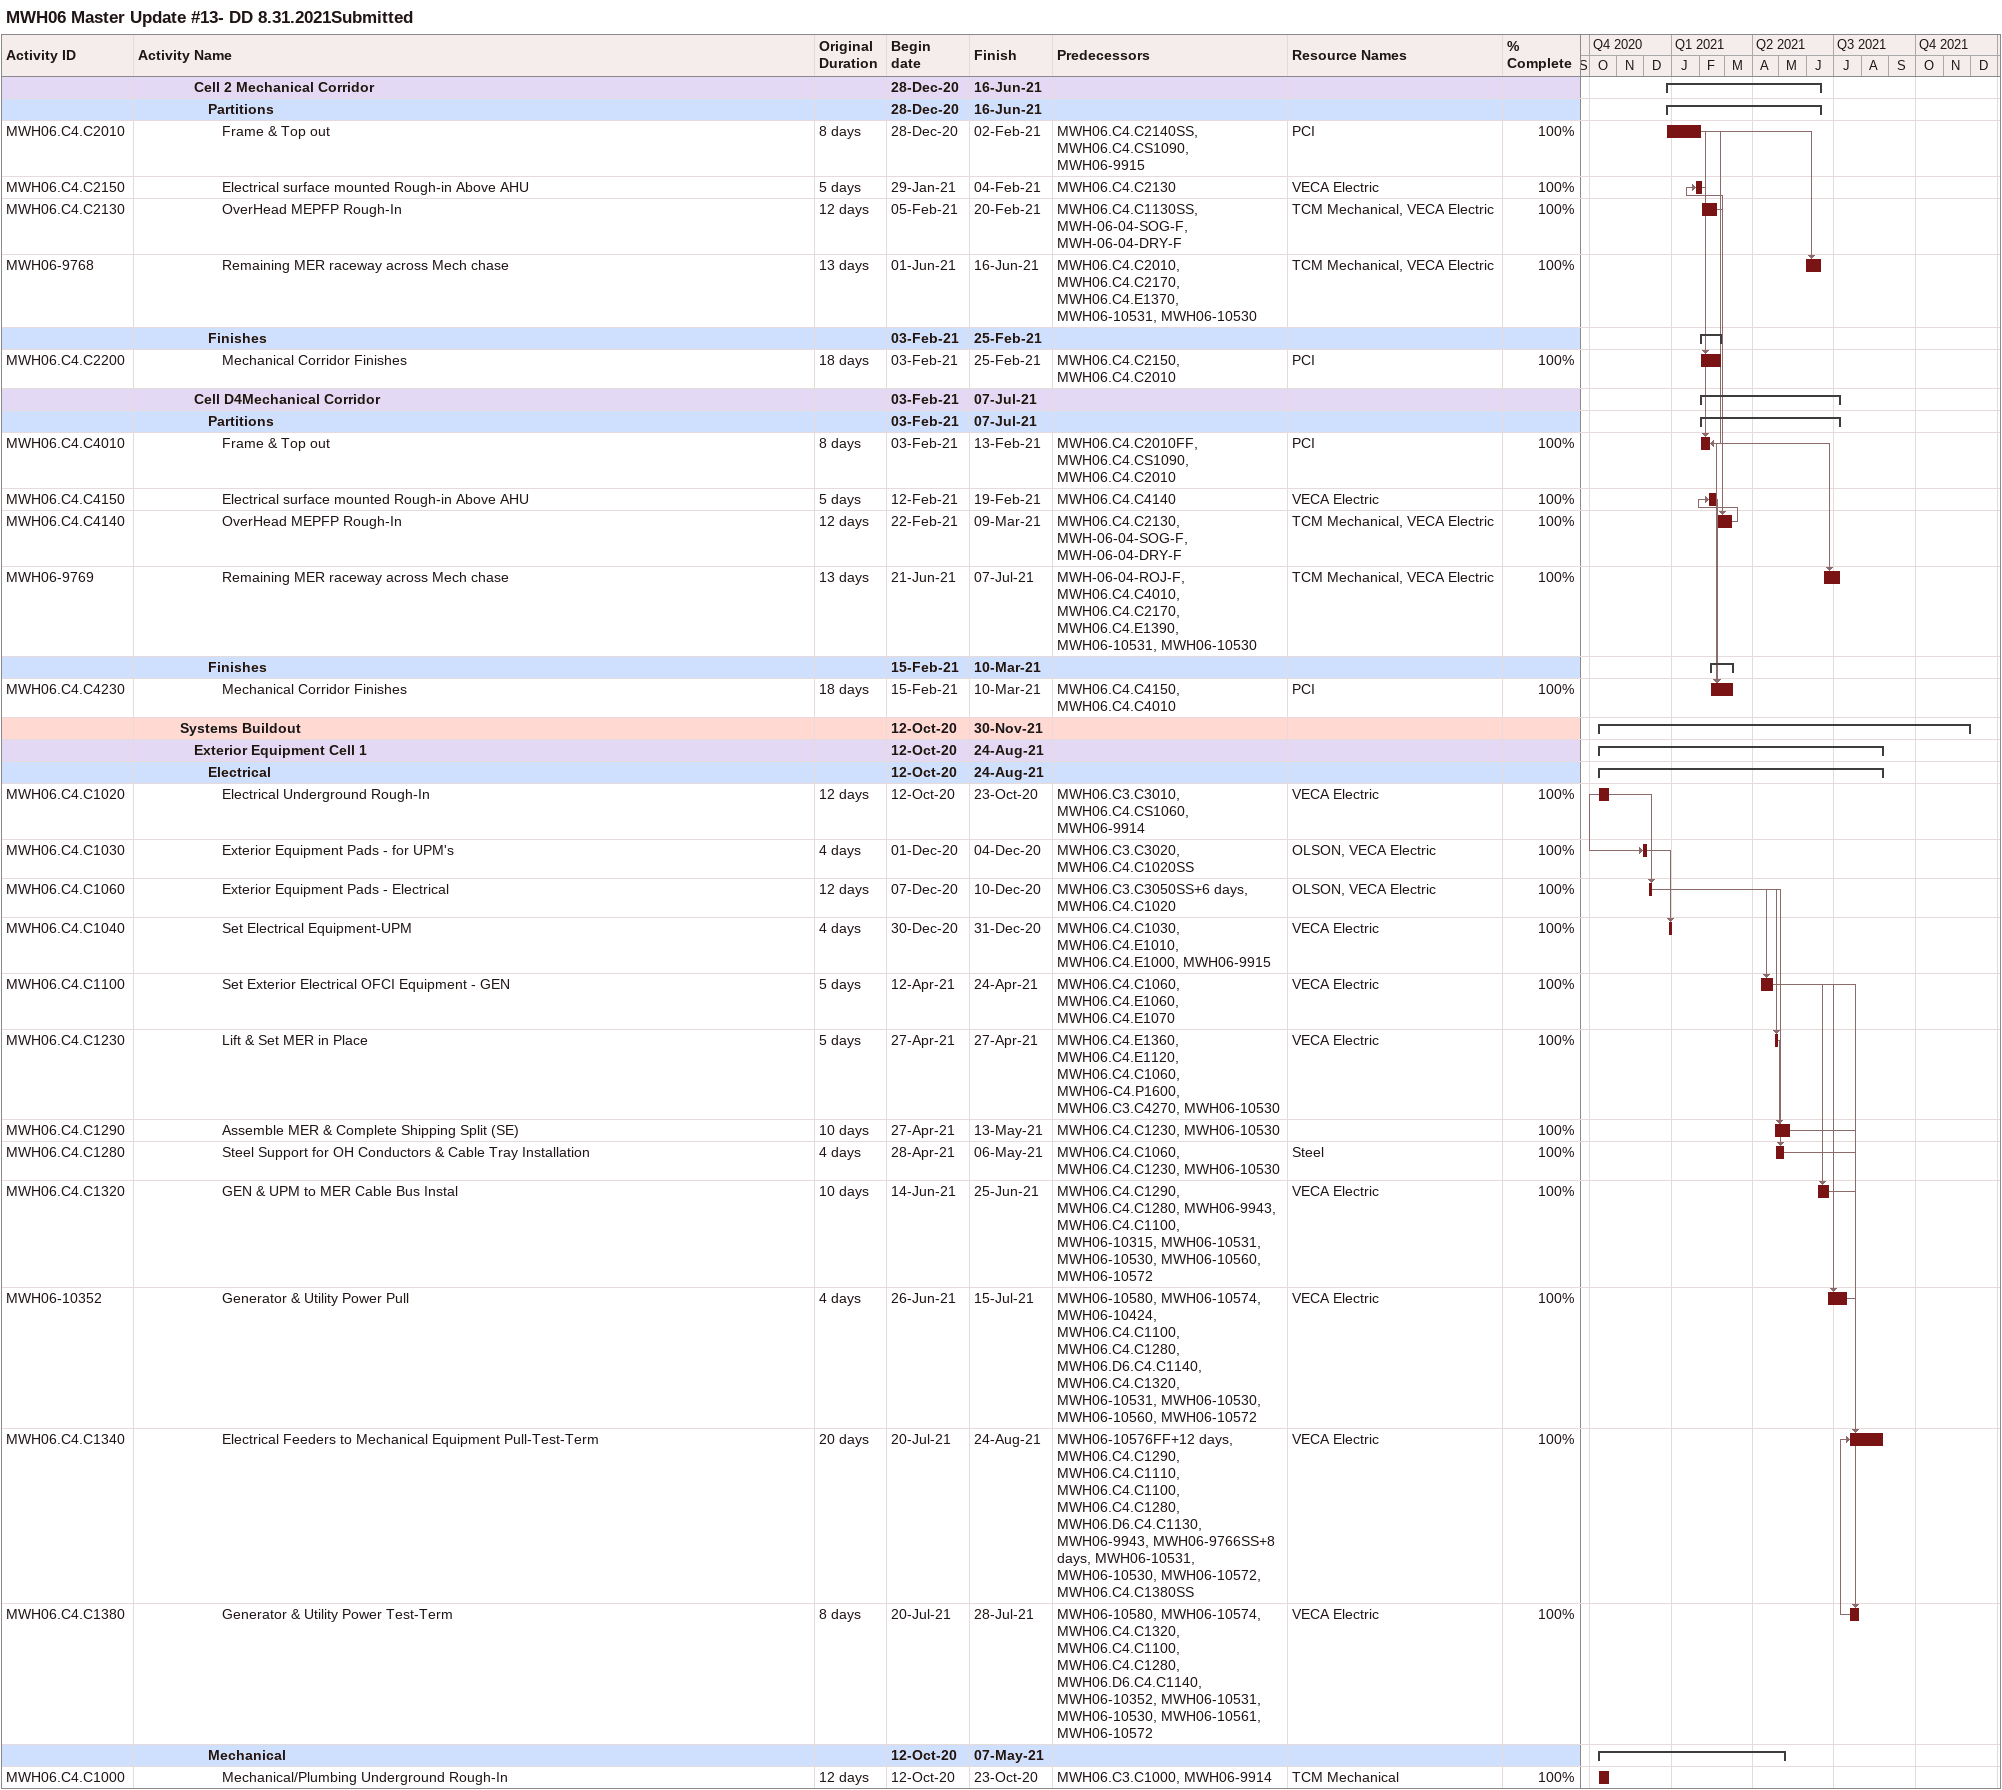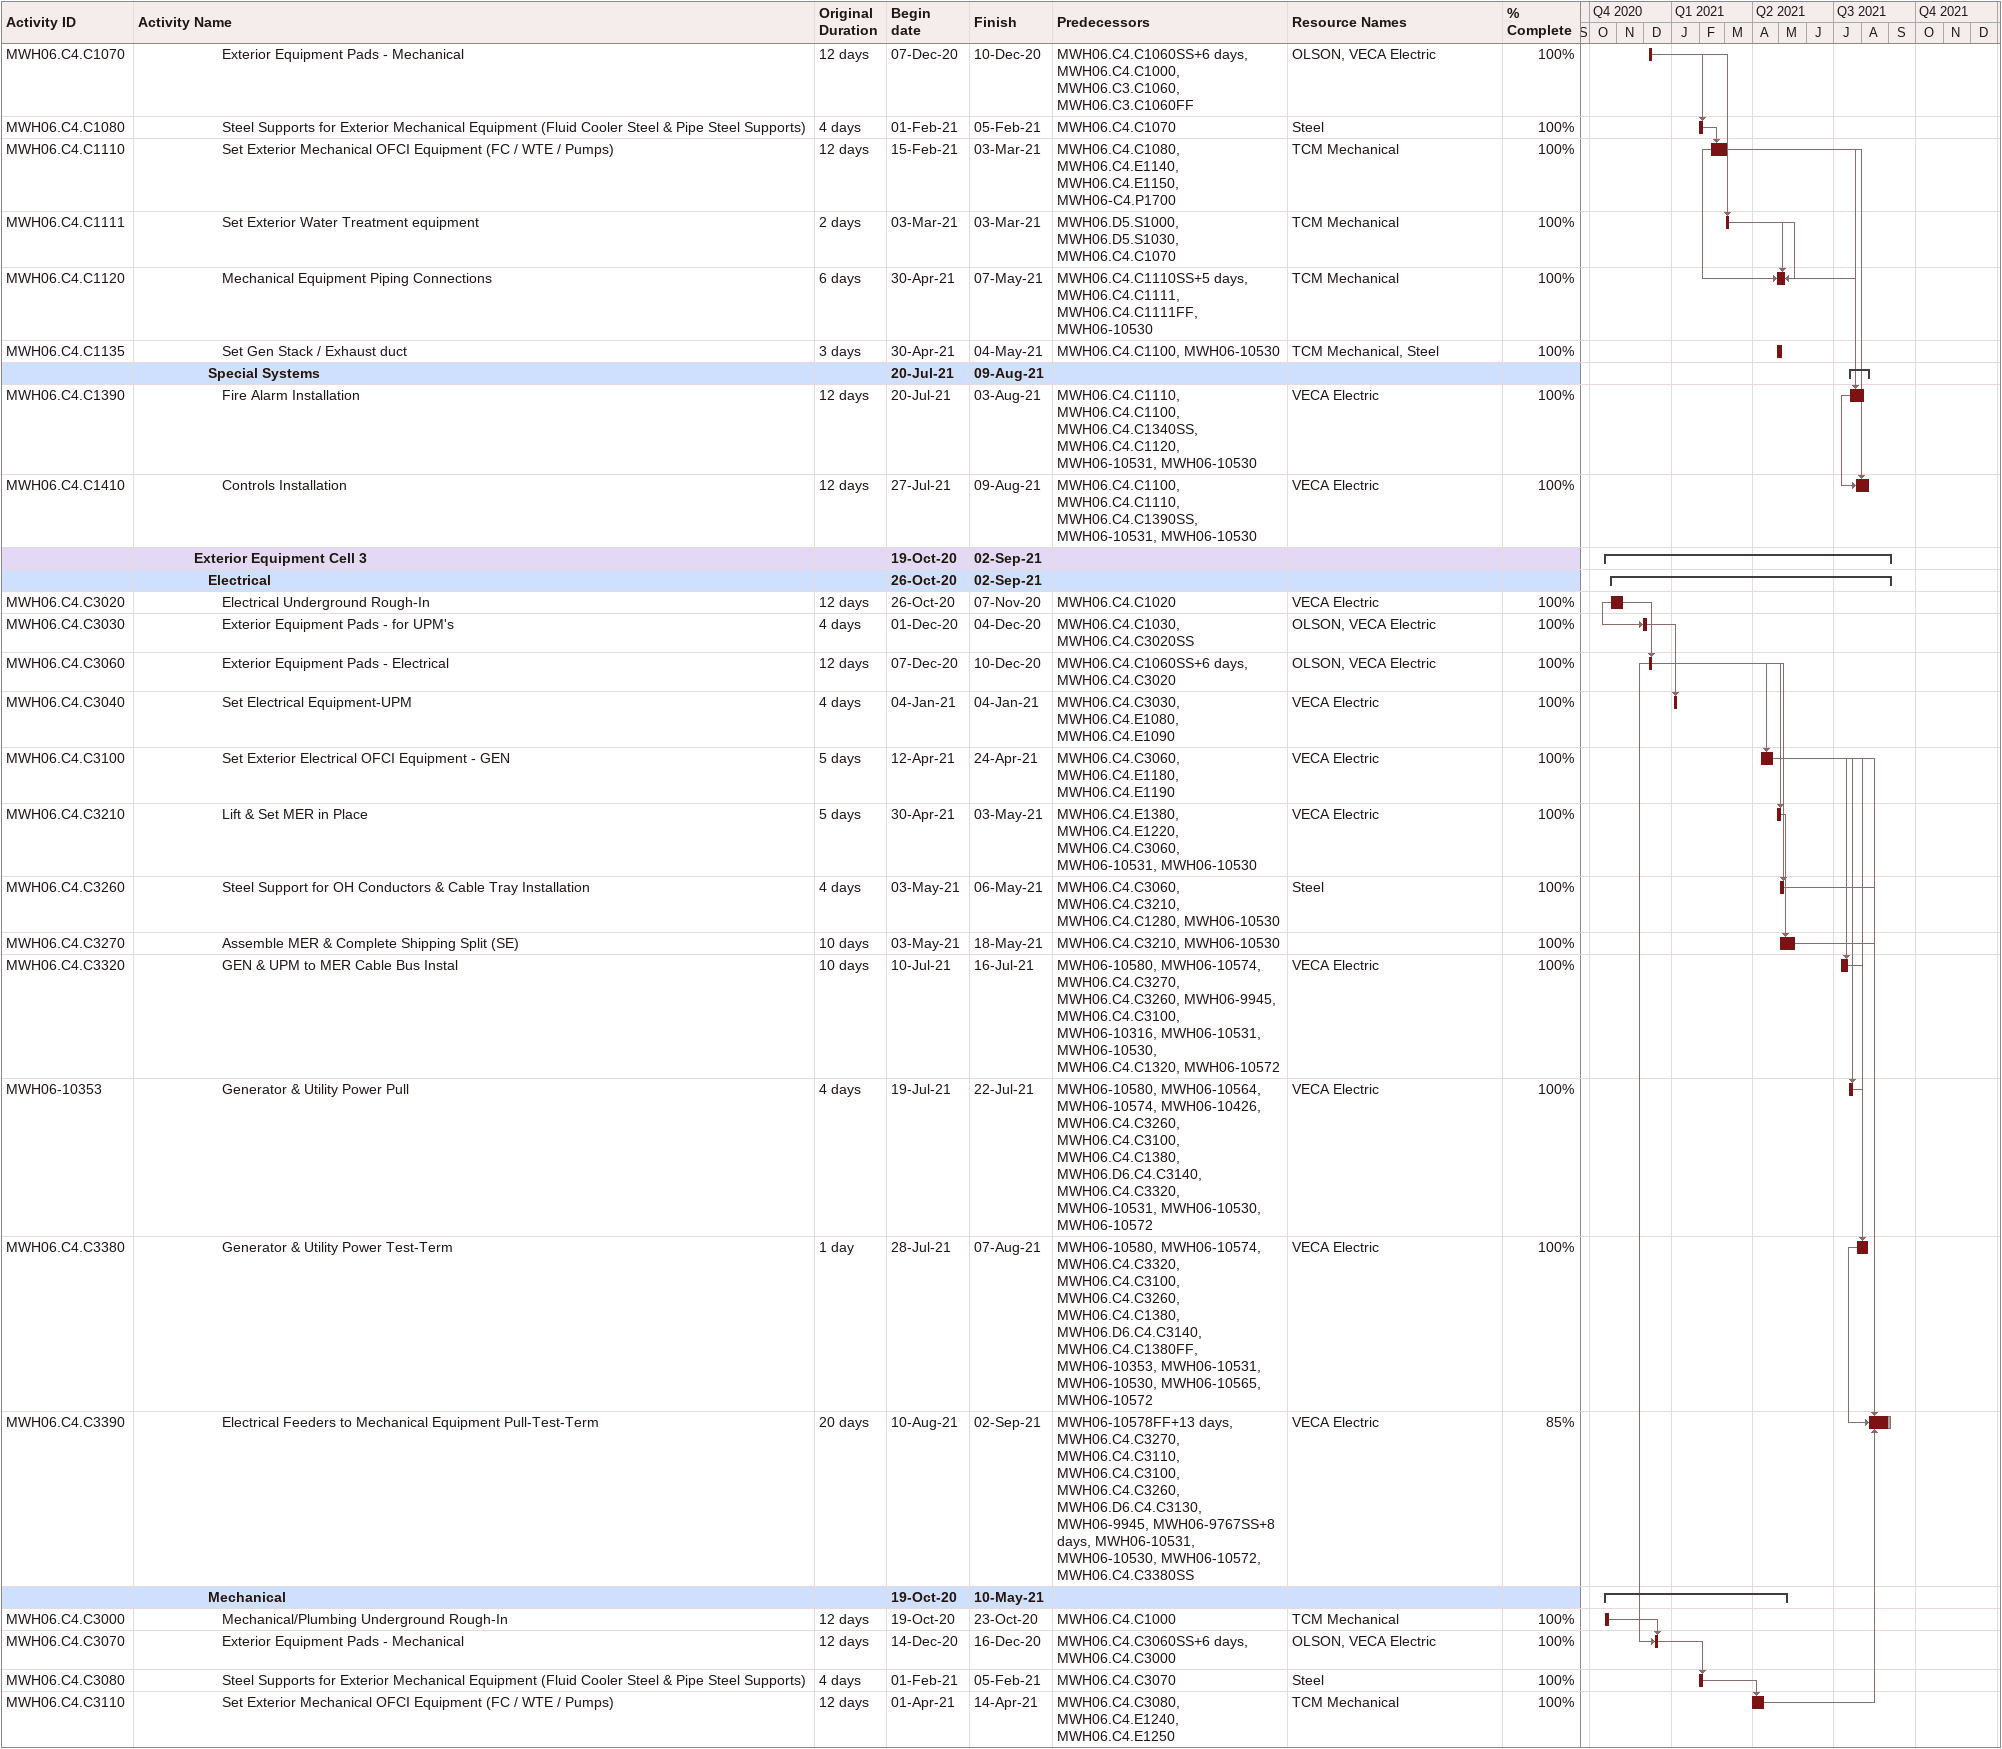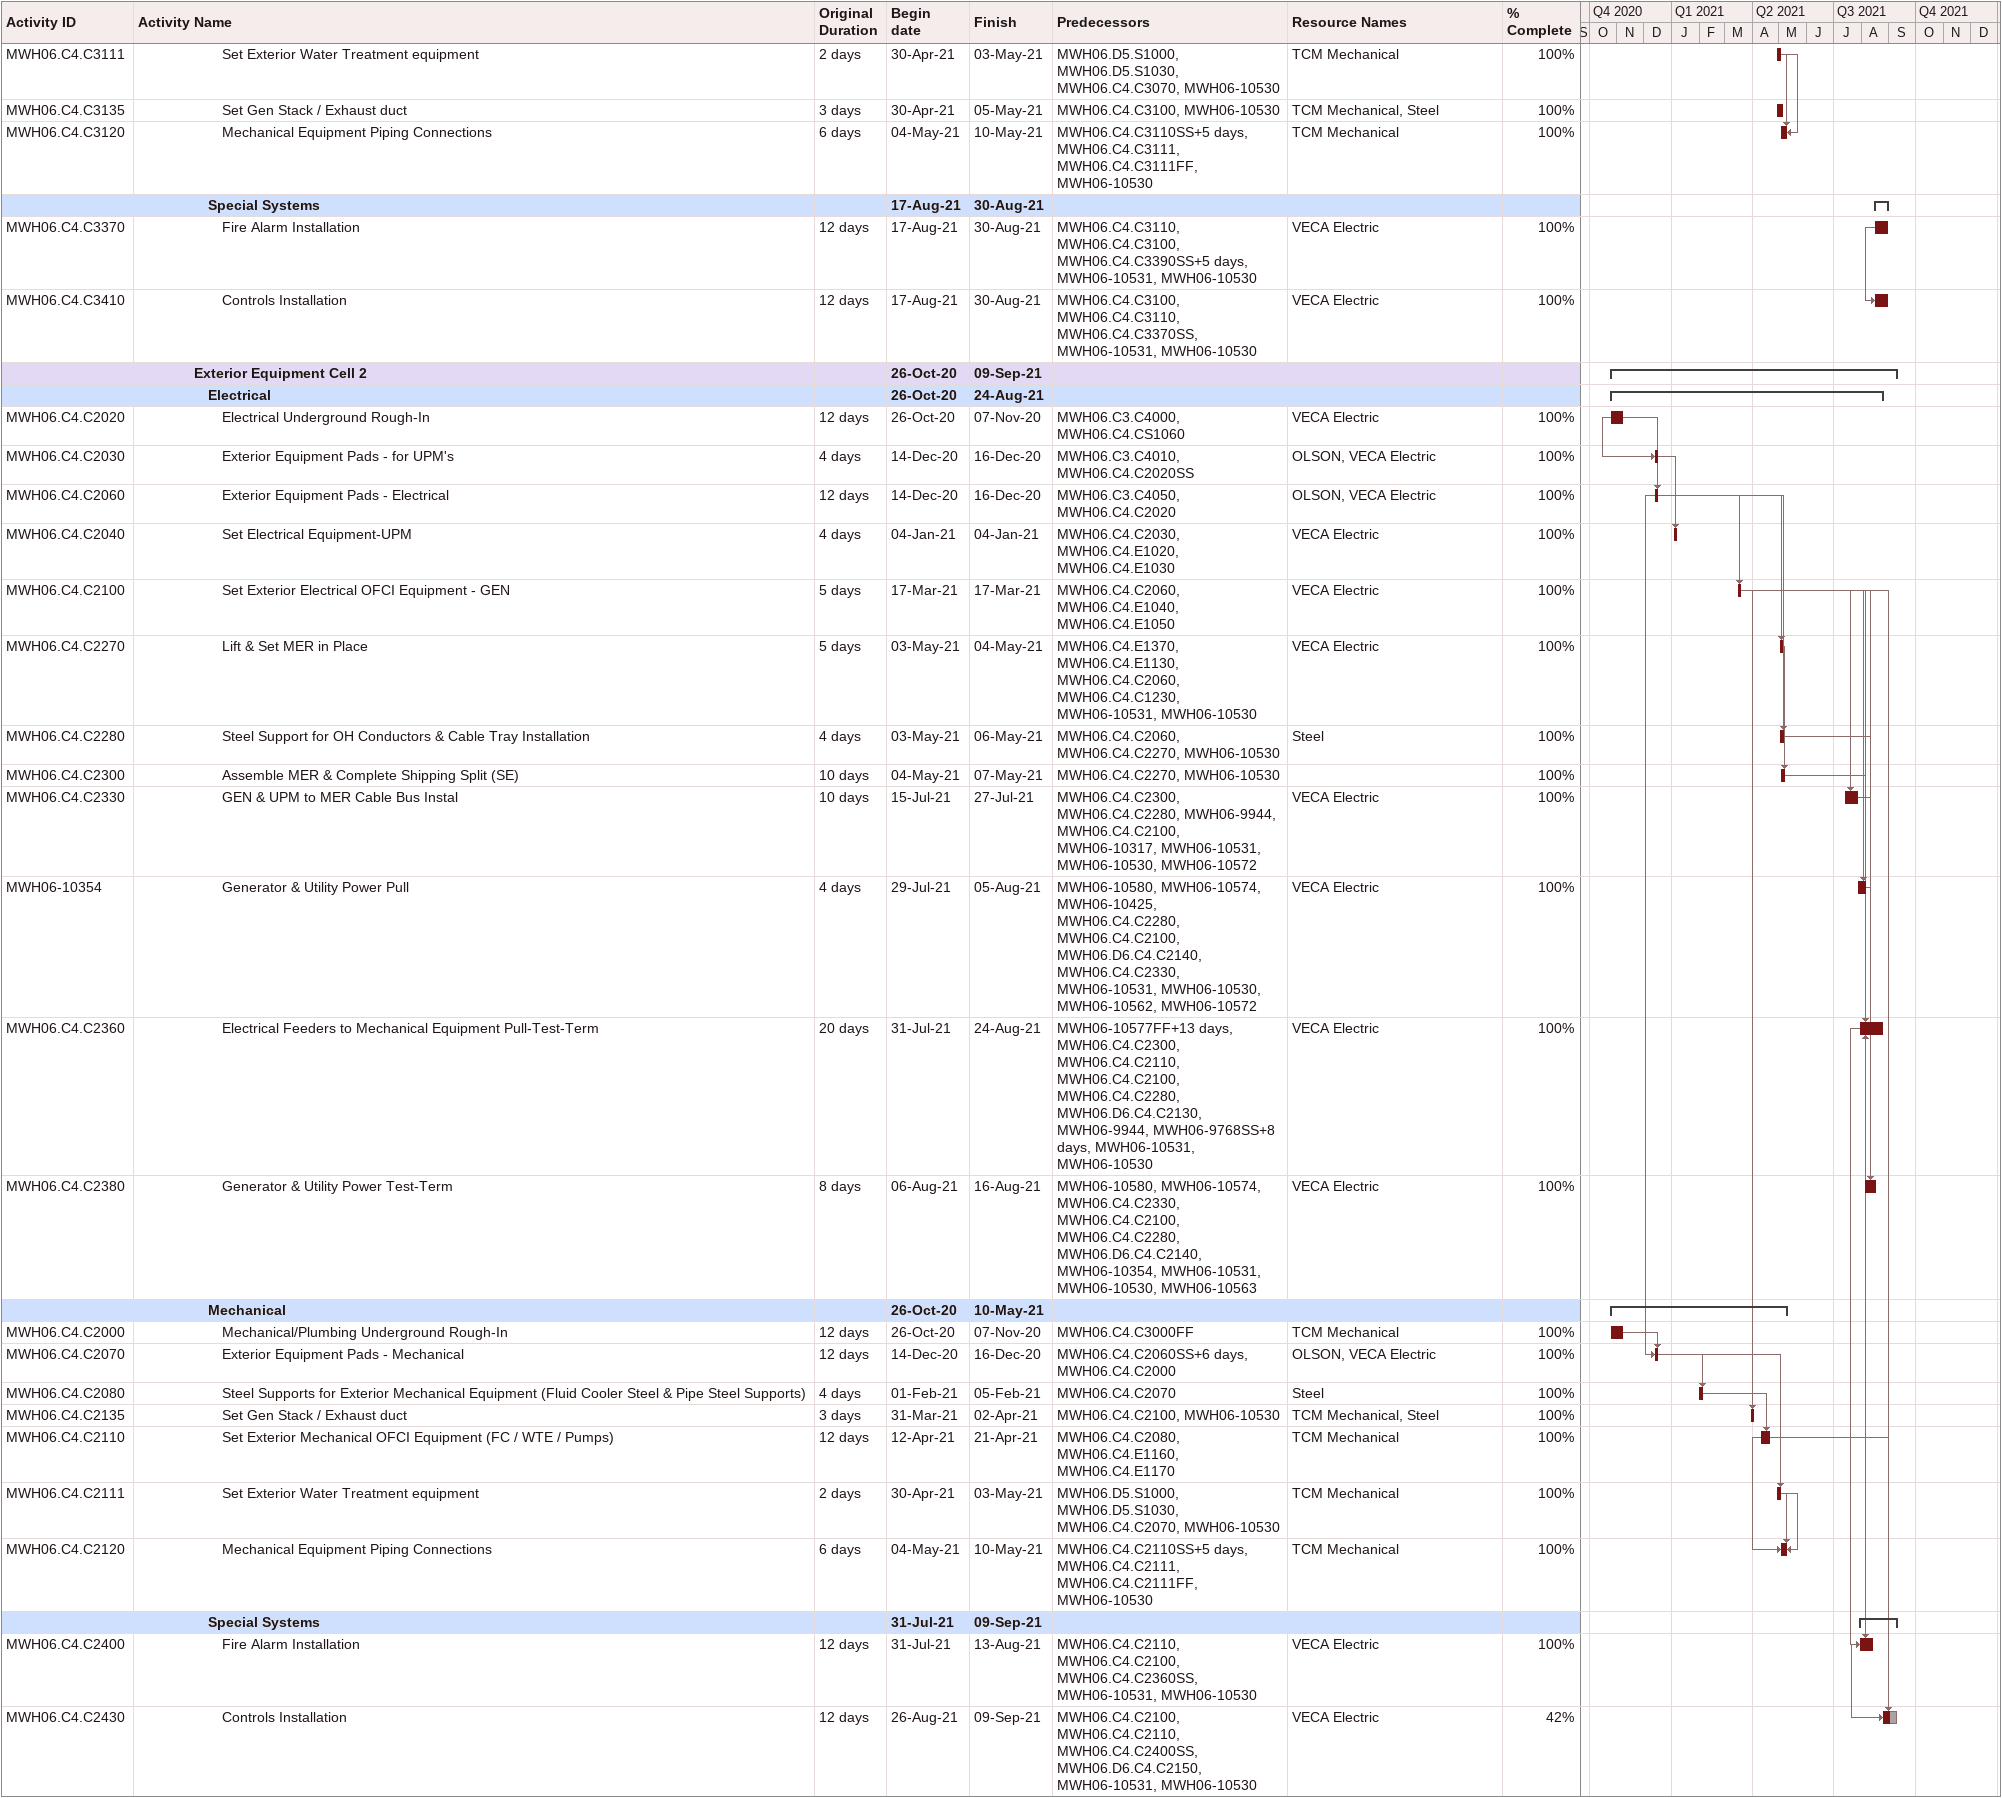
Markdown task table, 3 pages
MWH06 Master Update #13- DD 8.31.2021Submitted

| ID | Level | Task | Original duration | Start | Finish | Predecessors | Resources | % complete |
|---|---|---|---|---|---|---|---|---|
|  | 5 | **Cell 2 Mechanical Corridor** |  | 2020-12-28 | 2021-06-16 |  |  |  |
|  | 6 | **Partitions** |  | 2020-12-28 | 2021-06-16 |  |  |  |
| MWH06.C4.C2010 | 7 | Frame & Top out | 8d | 2020-12-28 | 2021-02-02 | MWH06.C4.C2140SS, MWH06.C4.CS1090, MWH06-9915 | PCI | 100 |
| MWH06.C4.C2150 | 7 | Electrical surface mounted Rough-in Above AHU | 5d | 2021-01-29 | 2021-02-04 | MWH06.C4.C2130 | VECA Electric | 100 |
| MWH06.C4.C2130 | 7 | OverHead MEPFP Rough-In | 12d | 2021-02-05 | 2021-02-20 | MWH06.C4.C1130SS, MWH-06-04-SOG-F, MWH-06-04-DRY-F | TCM Mechanical, VECA Electric | 100 |
| MWH06-9768 | 7 | Remaining MER raceway across Mech chase | 13d | 2021-06-01 | 2021-06-16 | MWH06.C4.C2010, MWH06.C4.C2170, MWH06.C4.E1370, MWH06-10531, MWH06-10530 | TCM Mechanical, VECA Electric | 100 |
|  | 6 | **Finishes** |  | 2021-02-03 | 2021-02-25 |  |  |  |
| MWH06.C4.C2200 | 7 | Mechanical Corridor Finishes | 18d | 2021-02-03 | 2021-02-25 | MWH06.C4.C2150, MWH06.C4.C2010 | PCI | 100 |
|  | 5 | **Cell D4Mechanical Corridor** |  | 2021-02-03 | 2021-07-07 |  |  |  |
|  | 6 | **Partitions** |  | 2021-02-03 | 2021-07-07 |  |  |  |
| MWH06.C4.C4010 | 7 | Frame & Top out | 8d | 2021-02-03 | 2021-02-13 | MWH06.C4.C2010FF, MWH06.C4.CS1090, MWH06.C4.C2010 | PCI | 100 |
| MWH06.C4.C4150 | 7 | Electrical surface mounted Rough-in Above AHU | 5d | 2021-02-12 | 2021-02-19 | MWH06.C4.C4140 | VECA Electric | 100 |
| MWH06.C4.C4140 | 7 | OverHead MEPFP Rough-In | 12d | 2021-02-22 | 2021-03-09 | MWH06.C4.C2130, MWH-06-04-SOG-F, MWH-06-04-DRY-F | TCM Mechanical, VECA Electric | 100 |
| MWH06-9769 | 7 | Remaining MER raceway across Mech chase | 13d | 2021-06-21 | 2021-07-07 | MWH-06-04-ROJ-F, MWH06.C4.C4010, MWH06.C4.C2170, MWH06.C4.E1390, MWH06-10531, MWH06-10530 | TCM Mechanical, VECA Electric | 100 |
|  | 6 | **Finishes** |  | 2021-02-15 | 2021-03-10 |  |  |  |
| MWH06.C4.C4230 | 7 | Mechanical Corridor Finishes | 18d | 2021-02-15 | 2021-03-10 | MWH06.C4.C4150, MWH06.C4.C4010 | PCI | 100 |
|  | 4 | **Systems Buildout** |  | 2020-10-12 | 2021-11-30 |  |  |  |
|  | 5 | **Exterior Equipment Cell 1** |  | 2020-10-12 | 2021-08-24 |  |  |  |
|  | 6 | **Electrical** |  | 2020-10-12 | 2021-08-24 |  |  |  |
| MWH06.C4.C1020 | 7 | Electrical Underground Rough-In | 12d | 2020-10-12 | 2020-10-23 | MWH06.C3.C3010, MWH06.C4.CS1060, MWH06-9914 | VECA Electric | 100 |
| MWH06.C4.C1030 | 7 | Exterior Equipment Pads - for UPM's | 4d | 2020-12-01 | 2020-12-04 | MWH06.C3.C3020, MWH06.C4.C1020SS | OLSON, VECA Electric | 100 |
| MWH06.C4.C1060 | 7 | Exterior Equipment Pads - Electrical | 12d | 2020-12-07 | 2020-12-10 | MWH06.C3.C3050SS+6d, MWH06.C4.C1020 | OLSON, VECA Electric | 100 |
| MWH06.C4.C1040 | 7 | Set Electrical Equipment-UPM | 4d | 2020-12-30 | 2020-12-31 | MWH06.C4.C1030, MWH06.C4.E1010, MWH06.C4.E1000, MWH06-9915 | VECA Electric | 100 |
| MWH06.C4.C1100 | 7 | Set Exterior Electrical OFCI Equipment - GEN | 5d | 2021-04-12 | 2021-04-24 | MWH06.C4.C1060, MWH06.C4.E1060, MWH06.C4.E1070 | VECA Electric | 100 |
| MWH06.C4.C1230 | 7 | Lift & Set MER in Place | 5d | 2021-04-27 | 2021-04-27 | MWH06.C4.E1360, MWH06.C4.E1120, MWH06.C4.C1060, MWH06-C4.P1600, MWH06.C3.C4270, MWH06-10530 | VECA Electric | 100 |
| MWH06.C4.C1290 | 7 | Assemble MER & Complete Shipping Split (SE) | 10d | 2021-04-27 | 2021-05-13 | MWH06.C4.C1230, MWH06-10530 |  | 100 |
| MWH06.C4.C1280 | 7 | Steel Support for OH Conductors & Cable Tray Installation | 4d | 2021-04-28 | 2021-05-06 | MWH06.C4.C1060, MWH06.C4.C1230, MWH06-10530 | Steel | 100 |
| MWH06.C4.C1320 | 7 | GEN & UPM to MER Cable Bus Instal | 10d | 2021-06-14 | 2021-06-25 | MWH06.C4.C1290, MWH06.C4.C1280, MWH06-9943, MWH06.C4.C1100, MWH06-10315, MWH06-10531, MWH06-10530, MWH06-10560, MWH06-10572 | VECA Electric | 100 |
| MWH06-10352 | 7 | Generator & Utility Power Pull | 4d | 2021-06-26 | 2021-07-15 | MWH06-10580, MWH06-10574, MWH06-10424, MWH06.C4.C1100, MWH06.C4.C1280, MWH06.D6.C4.C1140, MWH06.C4.C1320, MWH06-10531, MWH06-10530, MWH06-10560, MWH06-10572 | VECA Electric | 100 |
| MWH06.C4.C1340 | 7 | Electrical Feeders to Mechanical Equipment Pull-Test-Term | 20d | 2021-07-20 | 2021-08-24 | MWH06-10576FF+12d, MWH06.C4.C1290, MWH06.C4.C1110, MWH06.C4.C1100, MWH06.C4.C1280, MWH06.D6.C4.C1130, MWH06-9943, MWH06-9766SS+8d, MWH06-10531, MWH06-10530, MWH06-10572, MWH06.C4.C1380SS | VECA Electric | 100 |
| MWH06.C4.C1380 | 7 | Generator & Utility Power Test-Term | 8d | 2021-07-20 | 2021-07-28 | MWH06-10580, MWH06-10574, MWH06.C4.C1320, MWH06.C4.C1100, MWH06.C4.C1280, MWH06.D6.C4.C1140, MWH06-10352, MWH06-10531, MWH06-10530, MWH06-10561, MWH06-10572 | VECA Electric | 100 |
|  | 6 | **Mechanical** |  | 2020-10-12 | 2021-05-07 |  |  |  |
| MWH06.C4.C1000 | 7 | Mechanical/Plumbing Underground Rough-In | 12d | 2020-10-12 | 2020-10-23 | MWH06.C3.C1000, MWH06-9914 | TCM Mechanical | 100 |
| MWH06.C4.C1070 | 7 | Exterior Equipment Pads - Mechanical | 12d | 2020-12-07 | 2020-12-10 | MWH06.C4.C1060SS+6d, MWH06.C4.C1000, MWH06.C3.C1060, MWH06.C3.C1060FF | OLSON, VECA Electric | 100 |
| MWH06.C4.C1080 | 7 | Steel Supports for Exterior Mechanical Equipment (Fluid Cooler Steel & Pipe Steel Supports) | 4d | 2021-02-01 | 2021-02-05 | MWH06.C4.C1070 | Steel | 100 |
| MWH06.C4.C1110 | 7 | Set Exterior Mechanical OFCI Equipment (FC / WTE / Pumps) | 12d | 2021-02-15 | 2021-03-03 | MWH06.C4.C1080, MWH06.C4.E1140, MWH06.C4.E1150, MWH06-C4.P1700 | TCM Mechanical | 100 |
| MWH06.C4.C1111 | 7 | Set Exterior Water Treatment equipment | 2d | 2021-03-03 | 2021-03-03 | MWH06.D5.S1000, MWH06.D5.S1030, MWH06.C4.C1070 | TCM Mechanical | 100 |
| MWH06.C4.C1120 | 7 | Mechanical Equipment Piping Connections | 6d | 2021-04-30 | 2021-05-07 | MWH06.C4.C1110SS+5d, MWH06.C4.C1111, MWH06.C4.C1111FF, MWH06-10530 | TCM Mechanical | 100 |
| MWH06.C4.C1135 | 7 | Set Gen Stack / Exhaust duct | 3d | 2021-04-30 | 2021-05-04 | MWH06.C4.C1100, MWH06-10530 | TCM Mechanical, Steel | 100 |
|  | 6 | **Special Systems** |  | 2021-07-20 | 2021-08-09 |  |  |  |
| MWH06.C4.C1390 | 7 | Fire Alarm Installation | 12d | 2021-07-20 | 2021-08-03 | MWH06.C4.C1110, MWH06.C4.C1100, MWH06.C4.C1340SS, MWH06.C4.C1120, MWH06-10531, MWH06-10530 | VECA Electric | 100 |
| MWH06.C4.C1410 | 7 | Controls Installation | 12d | 2021-07-27 | 2021-08-09 | MWH06.C4.C1100, MWH06.C4.C1110, MWH06.C4.C1390SS, MWH06-10531, MWH06-10530 | VECA Electric | 100 |
|  | 5 | **Exterior Equipment Cell 3** |  | 2020-10-19 | 2021-09-02 |  |  |  |
|  | 6 | **Electrical** |  | 2020-10-26 | 2021-09-02 |  |  |  |
| MWH06.C4.C3020 | 7 | Electrical Underground Rough-In | 12d | 2020-10-26 | 2020-11-07 | MWH06.C4.C1020 | VECA Electric | 100 |
| MWH06.C4.C3030 | 7 | Exterior Equipment Pads - for UPM's | 4d | 2020-12-01 | 2020-12-04 | MWH06.C4.C1030, MWH06.C4.C3020SS | OLSON, VECA Electric | 100 |
| MWH06.C4.C3060 | 7 | Exterior Equipment Pads - Electrical | 12d | 2020-12-07 | 2020-12-10 | MWH06.C4.C1060SS+6d, MWH06.C4.C3020 | OLSON, VECA Electric | 100 |
| MWH06.C4.C3040 | 7 | Set Electrical Equipment-UPM | 4d | 2021-01-04 | 2021-01-04 | MWH06.C4.C3030, MWH06.C4.E1080, MWH06.C4.E1090 | VECA Electric | 100 |
| MWH06.C4.C3100 | 7 | Set Exterior Electrical OFCI Equipment - GEN | 5d | 2021-04-12 | 2021-04-24 | MWH06.C4.C3060, MWH06.C4.E1180, MWH06.C4.E1190 | VECA Electric | 100 |
| MWH06.C4.C3210 | 7 | Lift & Set MER in Place | 5d | 2021-04-30 | 2021-05-03 | MWH06.C4.E1380, MWH06.C4.E1220, MWH06.C4.C3060, MWH06-10531, MWH06-10530 | VECA Electric | 100 |
| MWH06.C4.C3260 | 7 | Steel Support for OH Conductors & Cable Tray Installation | 4d | 2021-05-03 | 2021-05-06 | MWH06.C4.C3060, MWH06.C4.C3210, MWH06.C4.C1280, MWH06-10530 | Steel | 100 |
| MWH06.C4.C3270 | 7 | Assemble MER & Complete Shipping Split (SE) | 10d | 2021-05-03 | 2021-05-18 | MWH06.C4.C3210, MWH06-10530 |  | 100 |
| MWH06.C4.C3320 | 7 | GEN & UPM to MER Cable Bus Instal | 10d | 2021-07-10 | 2021-07-16 | MWH06-10580, MWH06-10574, MWH06.C4.C3270, MWH06.C4.C3260, MWH06-9945, MWH06.C4.C3100, MWH06-10316, MWH06-10531, MWH06-10530, MWH06.C4.C1320, MWH06-10572 | VECA Electric | 100 |
| MWH06-10353 | 7 | Generator & Utility Power Pull | 4d | 2021-07-19 | 2021-07-22 | MWH06-10580, MWH06-10564, MWH06-10574, MWH06-10426, MWH06.C4.C3260, MWH06.C4.C3100, MWH06.C4.C1380, MWH06.D6.C4.C3140, MWH06.C4.C3320, MWH06-10531, MWH06-10530, MWH06-10572 | VECA Electric | 100 |
| MWH06.C4.C3380 | 7 | Generator & Utility Power Test-Term | 1d | 2021-07-28 | 2021-08-07 | MWH06-10580, MWH06-10574, MWH06.C4.C3320, MWH06.C4.C3100, MWH06.C4.C3260, MWH06.C4.C1380, MWH06.D6.C4.C3140, MWH06.C4.C1380FF, MWH06-10353, MWH06-10531, MWH06-10530, MWH06-10565, MWH06-10572 | VECA Electric | 100 |
| MWH06.C4.C3390 | 7 | Electrical Feeders to Mechanical Equipment Pull-Test-Term | 20d | 2021-08-10 | 2021-09-02 | MWH06-10578FF+13d, MWH06.C4.C3270, MWH06.C4.C3110, MWH06.C4.C3100, MWH06.C4.C3260, MWH06.D6.C4.C3130, MWH06-9945, MWH06-9767SS+8d, MWH06-10531, MWH06-10530, MWH06-10572, MWH06.C4.C3380SS | VECA Electric | 85 |
|  | 6 | **Mechanical** |  | 2020-10-19 | 2021-05-10 |  |  |  |
| MWH06.C4.C3000 | 7 | Mechanical/Plumbing Underground Rough-In | 12d | 2020-10-19 | 2020-10-23 | MWH06.C4.C1000 | TCM Mechanical | 100 |
| MWH06.C4.C3070 | 7 | Exterior Equipment Pads - Mechanical | 12d | 2020-12-14 | 2020-12-16 | MWH06.C4.C3060SS+6d, MWH06.C4.C3000 | OLSON, VECA Electric | 100 |
| MWH06.C4.C3080 | 7 | Steel Supports for Exterior Mechanical Equipment (Fluid Cooler Steel & Pipe Steel Supports) | 4d | 2021-02-01 | 2021-02-05 | MWH06.C4.C3070 | Steel | 100 |
| MWH06.C4.C3110 | 7 | Set Exterior Mechanical OFCI Equipment (FC / WTE / Pumps) | 12d | 2021-04-01 | 2021-04-14 | MWH06.C4.C3080, MWH06.C4.E1240, MWH06.C4.E1250 | TCM Mechanical | 100 |
| MWH06.C4.C3111 | 7 | Set Exterior Water Treatment equipment | 2d | 2021-04-30 | 2021-05-03 | MWH06.D5.S1000, MWH06.D5.S1030, MWH06.C4.C3070, MWH06-10530 | TCM Mechanical | 100 |
| MWH06.C4.C3135 | 7 | Set Gen Stack / Exhaust duct | 3d | 2021-04-30 | 2021-05-05 | MWH06.C4.C3100, MWH06-10530 | TCM Mechanical, Steel | 100 |
| MWH06.C4.C3120 | 7 | Mechanical Equipment Piping Connections | 6d | 2021-05-04 | 2021-05-10 | MWH06.C4.C3110SS+5d, MWH06.C4.C3111, MWH06.C4.C3111FF, MWH06-10530 | TCM Mechanical | 100 |
|  | 6 | **Special Systems** |  | 2021-08-17 | 2021-08-30 |  |  |  |
| MWH06.C4.C3370 | 7 | Fire Alarm Installation | 12d | 2021-08-17 | 2021-08-30 | MWH06.C4.C3110, MWH06.C4.C3100, MWH06.C4.C3390SS+5d, MWH06-10531, MWH06-10530 | VECA Electric | 100 |
| MWH06.C4.C3410 | 7 | Controls Installation | 12d | 2021-08-17 | 2021-08-30 | MWH06.C4.C3100, MWH06.C4.C3110, MWH06.C4.C3370SS, MWH06-10531, MWH06-10530 | VECA Electric | 100 |
|  | 5 | **Exterior Equipment Cell 2** |  | 2020-10-26 | 2021-09-09 |  |  |  |
|  | 6 | **Electrical** |  | 2020-10-26 | 2021-08-24 |  |  |  |
| MWH06.C4.C2020 | 7 | Electrical Underground Rough-In | 12d | 2020-10-26 | 2020-11-07 | MWH06.C3.C4000, MWH06.C4.CS1060 | VECA Electric | 100 |
| MWH06.C4.C2030 | 7 | Exterior Equipment Pads - for UPM's | 4d | 2020-12-14 | 2020-12-16 | MWH06.C3.C4010, MWH06.C4.C2020SS | OLSON, VECA Electric | 100 |
| MWH06.C4.C2060 | 7 | Exterior Equipment Pads - Electrical | 12d | 2020-12-14 | 2020-12-16 | MWH06.C3.C4050, MWH06.C4.C2020 | OLSON, VECA Electric | 100 |
| MWH06.C4.C2040 | 7 | Set Electrical Equipment-UPM | 4d | 2021-01-04 | 2021-01-04 | MWH06.C4.C2030, MWH06.C4.E1020, MWH06.C4.E1030 | VECA Electric | 100 |
| MWH06.C4.C2100 | 7 | Set Exterior Electrical OFCI Equipment - GEN | 5d | 2021-03-17 | 2021-03-17 | MWH06.C4.C2060, MWH06.C4.E1040, MWH06.C4.E1050 | VECA Electric | 100 |
| MWH06.C4.C2270 | 7 | Lift & Set MER in Place | 5d | 2021-05-03 | 2021-05-04 | MWH06.C4.E1370, MWH06.C4.E1130, MWH06.C4.C2060, MWH06.C4.C1230, MWH06-10531, MWH06-10530 | VECA Electric | 100 |
| MWH06.C4.C2280 | 7 | Steel Support for OH Conductors & Cable Tray Installation | 4d | 2021-05-03 | 2021-05-06 | MWH06.C4.C2060, MWH06.C4.C2270, MWH06-10530 | Steel | 100 |
| MWH06.C4.C2300 | 7 | Assemble MER & Complete Shipping Split (SE) | 10d | 2021-05-04 | 2021-05-07 | MWH06.C4.C2270, MWH06-10530 |  | 100 |
| MWH06.C4.C2330 | 7 | GEN & UPM to MER Cable Bus Instal | 10d | 2021-07-15 | 2021-07-27 | MWH06.C4.C2300, MWH06.C4.C2280, MWH06-9944, MWH06.C4.C2100, MWH06-10317, MWH06-10531, MWH06-10530, MWH06-10572 | VECA Electric | 100 |
| MWH06-10354 | 7 | Generator & Utility Power Pull | 4d | 2021-07-29 | 2021-08-05 | MWH06-10580, MWH06-10574, MWH06-10425, MWH06.C4.C2280, MWH06.C4.C2100, MWH06.D6.C4.C2140, MWH06.C4.C2330, MWH06-10531, MWH06-10530, MWH06-10562, MWH06-10572 | VECA Electric | 100 |
| MWH06.C4.C2360 | 7 | Electrical Feeders to Mechanical Equipment Pull-Test-Term | 20d | 2021-07-31 | 2021-08-24 | MWH06-10577FF+13d, MWH06.C4.C2300, MWH06.C4.C2110, MWH06.C4.C2100, MWH06.C4.C2280, MWH06.D6.C4.C2130, MWH06-9944, MWH06-9768SS+8d, MWH06-10531, MWH06-10530 | VECA Electric | 100 |
| MWH06.C4.C2380 | 7 | Generator & Utility Power Test-Term | 8d | 2021-08-06 | 2021-08-16 | MWH06-10580, MWH06-10574, MWH06.C4.C2330, MWH06.C4.C2100, MWH06.C4.C2280, MWH06.D6.C4.C2140, MWH06-10354, MWH06-10531, MWH06-10530, MWH06-10563 | VECA Electric | 100 |
|  | 6 | **Mechanical** |  | 2020-10-26 | 2021-05-10 |  |  |  |
| MWH06.C4.C2000 | 7 | Mechanical/Plumbing Underground Rough-In | 12d | 2020-10-26 | 2020-11-07 | MWH06.C4.C3000FF | TCM Mechanical | 100 |
| MWH06.C4.C2070 | 7 | Exterior Equipment Pads - Mechanical | 12d | 2020-12-14 | 2020-12-16 | MWH06.C4.C2060SS+6d, MWH06.C4.C2000 | OLSON, VECA Electric | 100 |
| MWH06.C4.C2080 | 7 | Steel Supports for Exterior Mechanical Equipment (Fluid Cooler Steel & Pipe Steel Supports) | 4d | 2021-02-01 | 2021-02-05 | MWH06.C4.C2070 | Steel | 100 |
| MWH06.C4.C2135 | 7 | Set Gen Stack / Exhaust duct | 3d | 2021-03-31 | 2021-04-02 | MWH06.C4.C2100, MWH06-10530 | TCM Mechanical, Steel | 100 |
| MWH06.C4.C2110 | 7 | Set Exterior Mechanical OFCI Equipment (FC / WTE / Pumps) | 12d | 2021-04-12 | 2021-04-21 | MWH06.C4.C2080, MWH06.C4.E1160, MWH06.C4.E1170 | TCM Mechanical | 100 |
| MWH06.C4.C2111 | 7 | Set Exterior Water Treatment equipment | 2d | 2021-04-30 | 2021-05-03 | MWH06.D5.S1000, MWH06.D5.S1030, MWH06.C4.C2070, MWH06-10530 | TCM Mechanical | 100 |
| MWH06.C4.C2120 | 7 | Mechanical Equipment Piping Connections | 6d | 2021-05-04 | 2021-05-10 | MWH06.C4.C2110SS+5d, MWH06.C4.C2111, MWH06.C4.C2111FF, MWH06-10530 | TCM Mechanical | 100 |
|  | 6 | **Special Systems** |  | 2021-07-31 | 2021-09-09 |  |  |  |
| MWH06.C4.C2400 | 7 | Fire Alarm Installation | 12d | 2021-07-31 | 2021-08-13 | MWH06.C4.C2110, MWH06.C4.C2100, MWH06.C4.C2360SS, MWH06-10531, MWH06-10530 | VECA Electric | 100 |
| MWH06.C4.C2430 | 7 | Controls Installation | 12d | 2021-08-26 | 2021-09-09 | MWH06.C4.C2100, MWH06.C4.C2110, MWH06.C4.C2400SS, MWH06.D6.C4.C2150, MWH06-10531, MWH06-10530 | VECA Electric | 42 |
